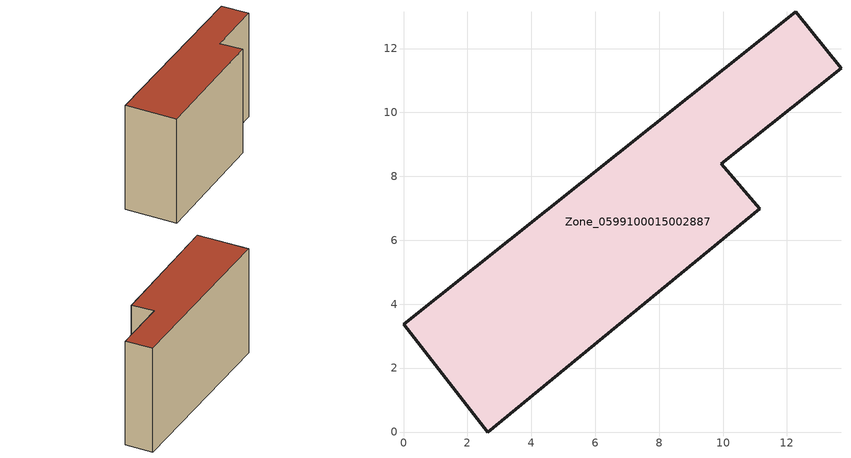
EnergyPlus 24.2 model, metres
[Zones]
Zone_0599100015002887
 floor ground (C_G): 0,3.38 12.28,13.14 13.69,11.38 9.94,8.39 11.15,6.98 2.63,0 z0.98
 wall outside (C_F): 9.94,8.39 13.69,11.38 12.28,13.14 0,3.38 2.63,0 11.15,6.98 9.94,8.39 z0.98:9.88
 roof outside (C_R): 2.63,0 11.15,6.98 9.94,8.39 13.69,11.38 12.28,13.14 0,3.38 z9.88
[BUILDING]
Pand.0599100015002887: North Axis=0; Terrain=City; Loads Convergence Tolerance Value=0.04; Temperature Convergence Tolerance Value=0.4; Solar Distribution=FullExterior; Maximum Number of Warmup Days=25; Minimum Number of Warmup Days=1
[Site:Location]
Rotterdam.The.Hague.AP_ZH_NLD Design_Conditions: Latitude=51.96; Longitude=4.45; Time Zone=1; Elevation=-4.5
[SITE:GROUNDTEMPERATURE:BUILDINGSURFACE]
18, 18, 18, 18, 18, 18, 18, 18, 18, 18, 18, 18
[MATERIAL] Thermal Absorptance=0.9; Solar Absorptance=0.7; Visible Absorptance=0.7
Name | Roughness | Thickness | Conductivity | Density | Specific Heat
G.TI.1975-1991 | MediumSmooth | 0.15 | 0.288461 | 540 | 1210
F.TI.1975-1991 | Rough | 0.3 | 0.230769 | 1920 | 840
R.TI.1975-1991 | MediumRough | 0.2 | 0.153846 | 1500 | 1000
[CONSTRUCTION]
C_G: G.TI.1975-1991
C_F: F.TI.1975-1991
C_R: R.TI.1975-1991
[ZONE]
Zone_0599100015002887: Type=1; Multiplier=1; Ceiling Height=Autocalculate; Volume=Autocalculate; Floor Area=autocalculate; Part of Total Floor Area=Yes
[ZONEINFILTRATION:DESIGNFLOWRATE]
Infil_Zone_0599100015002887: Zone or ZoneList or Space or SpaceList=Zone_0599100015002887; Schedule=AlwaysOn; Design Flow Rate Calculation Method=Flow/Area; Flow Rate per Floor Area=0.003; Constant Term Coefficient=1; Temperature Term Coefficient=0; Velocity Term Coefficient=0; Velocity Squared Term Coefficient=0
[HVACTEMPLATE:ZONE:IDEALLOADSAIRSYSTEM]
Zone_0599100015002887: Maximum Heating Supply Air Temperature=50; Minimum Cooling Supply Air Temperature=13; Maximum Heating Supply Air Humidity Ratio=0.0156; Minimum Cooling Supply Air Humidity Ratio=0.0077; Heating Limit=NoLimit; Cooling Limit=NoLimit; Dehumidification Control Type=ConstantSensibleHeatRatio; Cooling Sensible Heat Ratio=0.7; Dehumidification Setpoint=60; Humidification Control Type=None; Humidification Setpoint=30; Outdoor Air Method=None; Outdoor Air Flow Rate per Person=0.00944; Outdoor Air Flow Rate per Zone Floor Area=0; Outdoor Air Flow Rate per Zone=0; Demand Controlled Ventilation Type=None; Outdoor Air Economizer Type=NoEconomizer; Heat Recovery Type=None; Sensible Heat Recovery Effectiveness=0.7; Latent Heat Recovery Effectiveness=0.65
[ZONECONTROL:THERMOSTAT]
ThermostatControl_Zone_0599100015002887: Zone or ZoneList=Zone_0599100015002887; Control Type Schedule=DualSetpointControlType; Control 1=Thermostat_Zone_0599100015002887; Temperature Difference Between Cutout And Setpoint=0
[THERMOSTATSETPOINT:DUALSETPOINT]
Thermostat_Zone_0599100015002887: Heating Setpoint Temperature Schedule=HeatingSetpoint_Zone_0599100015002887; Cooling Setpoint Temperature Schedule=CoolingSetpoint_Zone_0599100015002887
[SCHEDULE:COMPACT]
HeatingSetpoint_Zone_0599100015002887: Through: 12/31, For: AllDays, Until: 24:00, 21
CoolingSetpoint_Zone_0599100015002887: Through: 12/31, For: AllDays, Until: 24:00, 24
DualSetpointControlType: Through: 12/31, For: AllDays, Until: 24:00, 4
AlwaysOn: Through: 12/31, For: AllDays, Until: 24:00, 1
